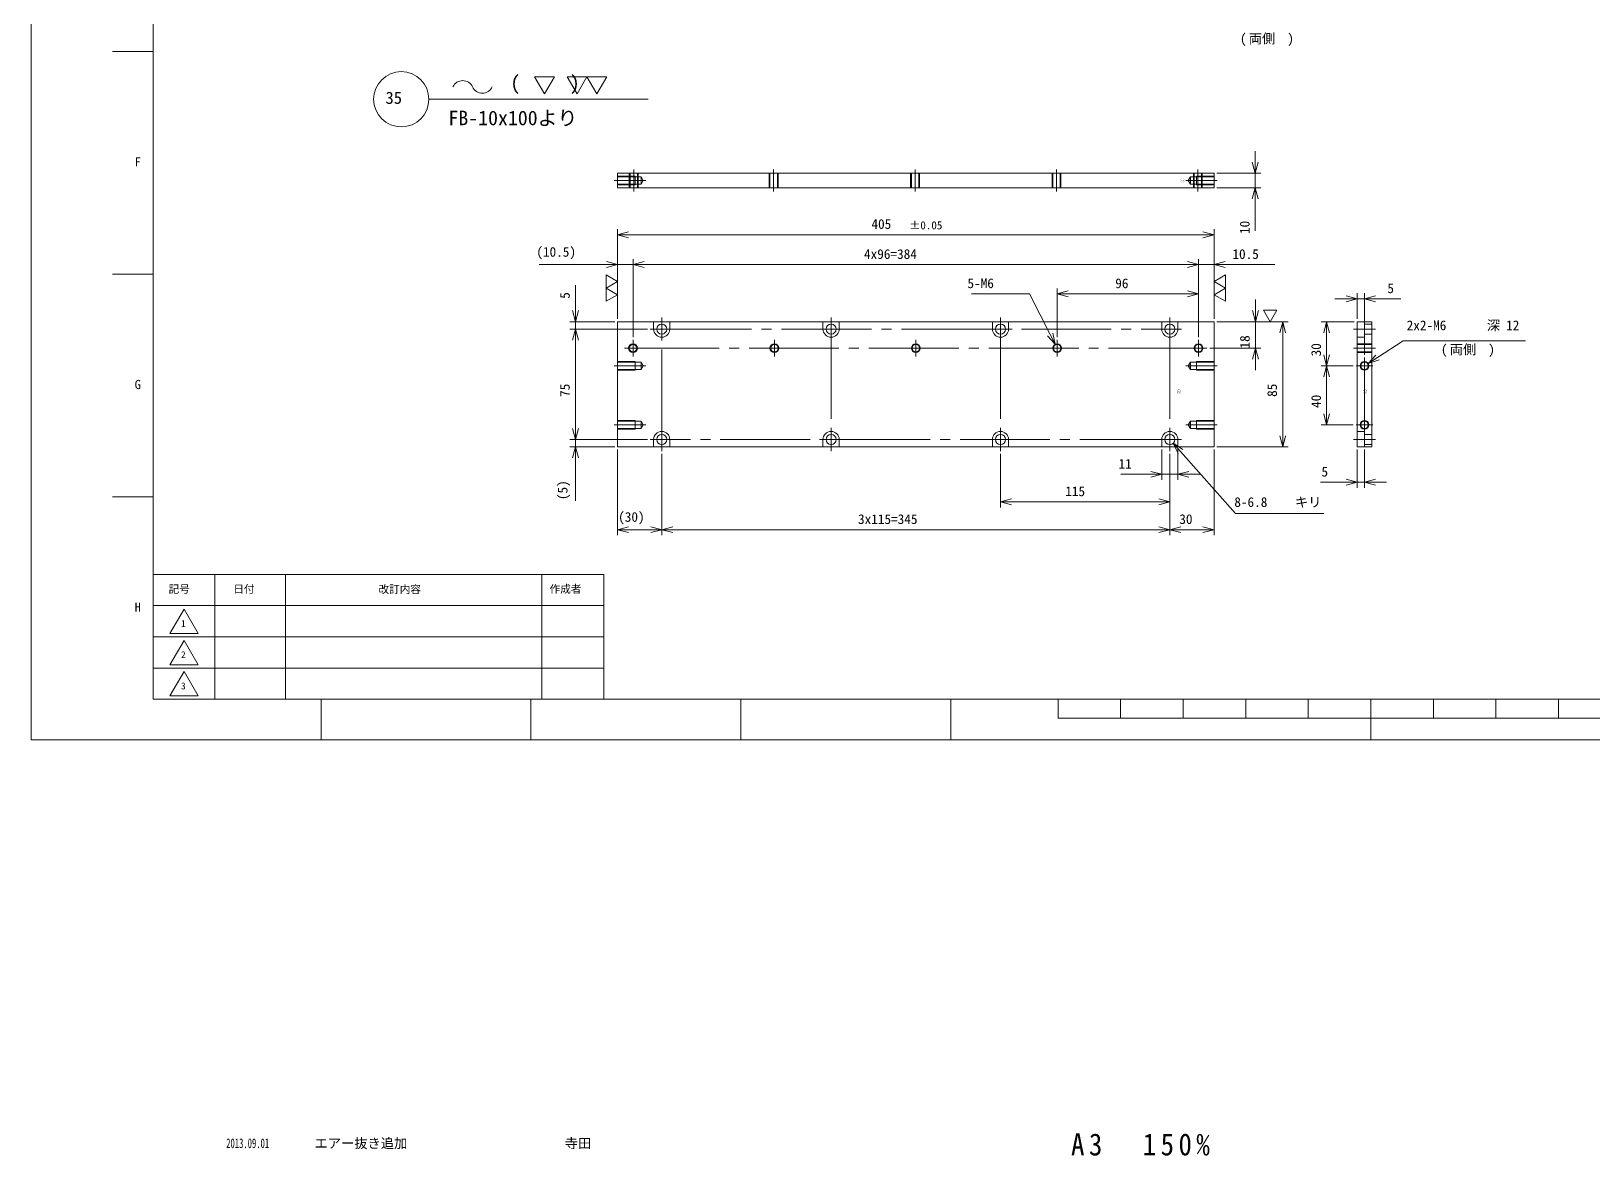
# Model space of a CAD drawing. Units: millimetres at full size. Extents: x -882 to 882, y -895 to 630.
# Drawn here: x -882 to 178, y -895 to -131 of the extents above; entities that cross this region are included whole.
import ezdxf
from ezdxf.enums import TextEntityAlignment as Align

# ---------------------------------------------------------------- set-up
doc = ezdxf.new("R2010")
doc.units = ezdxf.units.MM
doc.header["$LTSCALE"] = 6.78255
doc.linetypes.add('CHAIN2', pattern=[12, 9, -1, 1, -1])
for name, color, linetype, lineweight in [('0-0_90_FRAME', 2, 'Continuous', 9), ('0-1_91_BLANK', 6, 'Continuous', 9), ('0-2_04_HIDDEN', 7, 'Continuous', 9), ('0-3_05_CENTER', 2, 'CHAIN2', 9), ('0-4_10_DRAFT', 1, 'Continuous', 9), ('0-5_0', 134, 'Continuous', 9), ('0-6_08_DIM', 3, 'Continuous', 9)]:
    doc.layers.add(name, color=color, linetype=linetype, lineweight=lineweight)
doc.layers.add('0-7_07_TEXT', color=3, linetype='Continuous')
doc.layers.add('0-8', color=7, linetype='Continuous')
doc.styles.add('ＭＳ ゴシック', font='')
doc.styles.add('ＭＳ Ｐゴシック', font='')
doc.styles.get('ＭＳ ゴシック').set_extended_font_data('MS Gothic')
doc.styles.get('ＭＳ Ｐゴシック').set_extended_font_data('MS PGothic')

# ---------------------------------------------------------------- blocks, each defined once
blk = doc.blocks.new('M6tz_1')
at = {"layer": '0-3_05_CENTER'}
for p, q in [((5.676, 0), (-5.676, 0)), ((0, -5.676), (0, 5.676))]:
    blk.add_line(p, q, dxfattribs=at)
at = {"layer": '0-5_0'}
for radius in [3, 2.5]:
    blk.add_circle((0, 0), radius, dxfattribs=at)
blk = doc.blocks.new('p1ba05')
at = {"layer": '0-6_08_DIM'}
for centre, start, end in [((-2.954, 0.285), 24.22764, 155.57578), ((0, 1.621), 204.22764, 335.57578)]:
    blk.add_arc(centre, 1.621, start, end, dxfattribs=at)
blk = doc.blocks.new('p1ba01')
at = {"layer": '0-6_08_DIM'}
for p, q in [((0, 0), (-1.5, 2.598)), ((-1.5, 2.598), (1.5, 2.598)), ((1.5, 2.598), (0, 0))]:
    blk.add_line(p, q, dxfattribs=at)
blk = doc.blocks.new('p1ba02')
at = {"layer": '0-6_08_DIM'}
for p, q in [((3, 0), (1.5, 2.598)), ((1.5, 2.598), (4.5, 2.598)), ((4.5, 2.598), (3, 0))]:
    blk.add_line(p, q, dxfattribs=at)
blk.add_lwpolyline([(-1.5, 2.598), (1.5, 2.598), (0, 0)], close=True, dxfattribs=at)
blk = doc.blocks.new('AM_BALLOON1')
at = {"layer": '0-6_08_DIM'}
blk.add_circle((0, 0), 5, dxfattribs=at)
blk = doc.blocks.new('_Open30')
at = {"layer": '0-6_08_DIM'}
blk.add_line((0, 0), (-1, 0), dxfattribs=at)
blk.add_lwpolyline([(-1, 0.2679), (0, 0), (-1, -0.2679)], dxfattribs=at)

msp = doc.modelspace()

# ---------------------------------------------------------------- linework, layer by layer
at = {"layer": '0-0_90_FRAME'}
for p, q in [((-799.292, -144.72), (-826.901, -144.72)), ((-799.292, -295.944), (-826.901, -295.944)), ((-799.292, -447.168), (-826.901, -447.168)), ((-685.274, -612.113), (-685.274, -584.628)), ((-542.706, -612.113), (-542.706, -584.628)), ((-400.138, -612.113), (-400.138, -584.628)), ((-257.57, -612.113), (-257.57, -584.628))]:
    msp.add_line(p, q, dxfattribs=at)
at = {"layer": '0-0_90_FRAME', "color": 134}
for p, q in [((-757.292, -584.628), (-757.292, -499.771)), ((-709.292, -584.628), (-709.292, -499.771)), ((-535.292, -584.628), (-535.292, -499.771)), ((-799.292, -520.985), (-493.292, -520.985)), ((-799.292, -542.199), (-493.292, -542.199)), ((-799.292, -563.413), (-493.292, -563.413))]:
    msp.add_line(p, q, dxfattribs=at)
at = {"layer": '0-0_90_FRAME', "color": 6}
for p, q in [((-184.81, -597.37), (-184.81, -584.628)), ((-142.334, -597.37), (-142.334, -584.628)), ((-99.859, -597.37), (-99.859, -584.628)), ((-57.384, -597.37), (-57.384, -584.628)), ((-14.909, -597.37), (-14.909, -584.628)), ((27.566, -612.113), (27.566, -584.628)), ((70.042, -597.37), (70.042, -584.628)), ((112.517, -597.37), (112.517, -584.628)), ((154.992, -597.37), (154.992, -584.628)), ((-184.81, -597.37), (239.943, -597.37))]:
    msp.add_line(p, q, dxfattribs=at)
msp.add_lwpolyline([(-799.292, -584.628), (854.425, -584.628), (854.425, 597.637), (-799.292, 597.637)], close=True, dxfattribs=at)
at = {"layer": '0-0_90_FRAME', "color": 134}
for points in [[(-799.292, -584.628), (-493.292, -584.628), (-493.292, -499.771), (-799.292, -499.771)], [(-787.838, -539.946), (-778.292, -523.411), (-768.745, -539.946)], [(-787.838, -561.16), (-778.292, -544.625), (-768.745, -561.16)], [(-787.838, -582.374), (-778.292, -565.84), (-768.745, -582.374)]]:
    msp.add_lwpolyline(points, close=True, dxfattribs=at)
at = {"layer": '0-1_91_BLANK'}
msp.add_lwpolyline([(-882.033, -612.113), (882.033, -612.113), (882.033, 629.505), (-882.033, 629.505)], close=True, dxfattribs=at)
at = {"layer": '0-2_04_HIDDEN'}
for p, q in [((-483.929, -229.268), (-471.929, -229.268)), ((-483.929, -229.768), (-467.929, -229.768)), ((-475.929, -227.268), (-475.929, -237.268)), ((-475.429, -227.268), (-475.429, -237.268)), ((-471.929, -229.268), (-471.929, -235.268)), ((-470.429, -227.268), (-470.429, -237.268)), ((-469.929, -227.268), (-469.929, -237.268)), ((-467.929, -229.768), (-467.929, -234.768)), ((-380.929, -227.268), (-380.929, -237.268)), ((-380.429, -227.268), (-380.429, -237.268)), ((-375.429, -227.268), (-375.429, -237.268)), ((-374.929, -227.268), (-374.929, -237.268)), ((-284.929, -227.268), (-284.929, -237.268)), ((-284.429, -227.268), (-284.429, -237.268)), ((-279.429, -227.268), (-279.429, -237.268)), ((-278.929, -227.268), (-278.929, -237.268)), ((-188.929, -227.268), (-188.929, -237.268)), ((-188.429, -227.268), (-188.429, -237.268)), ((-183.429, -227.268), (-183.429, -237.268)), ((-182.929, -227.268), (-182.929, -237.268)), ((-78.929, -229.768), (-94.929, -229.768)), ((-94.929, -234.768), (-94.929, -229.768)), ((-92.929, -227.268), (-92.929, -237.268)), ((-92.429, -227.268), (-92.429, -237.268)), ((-90.929, -235.268), (-90.929, -229.268)), ((-78.929, -229.268), (-90.929, -229.268)), ((-87.429, -227.268), (-87.429, -237.268)), ((-86.929, -227.268), (-86.929, -237.268)), ((-483.929, -234.768), (-467.929, -234.768)), ((-483.929, -235.268), (-471.929, -235.268)), ((-78.929, -234.768), (-94.929, -234.768)), ((-78.929, -235.268), (-90.929, -235.268)), ((23.191, -338.678), (23.191, -328.178)), ((23.191, -338.678), (18.191, -338.678)), ((28.191, -329.778), (23.191, -329.778)), ((28.191, -336.578), (23.191, -336.578)), ((18.191, -343.178), (28.191, -343.178)), ((18.191, -343.678), (28.191, -343.678)), ((18.191, -348.678), (28.191, -348.678)), ((18.191, -349.178), (28.191, -349.178)), ((-483.929, -355.178), (-471.929, -355.178)), ((-483.929, -355.678), (-467.929, -355.678)), ((-471.929, -361.178), (-471.929, -355.178)), ((-467.929, -360.678), (-467.929, -355.678)), ((-78.929, -355.678), (-94.929, -355.678)), ((-94.929, -360.678), (-94.929, -355.678)), ((-90.929, -361.178), (-90.929, -355.178)), ((-78.929, -355.178), (-90.929, -355.178)), ((-483.929, -360.678), (-467.929, -360.678)), ((-483.929, -361.178), (-471.929, -361.178)), ((-78.929, -360.678), (-94.929, -360.678)), ((-78.929, -361.178), (-90.929, -361.178)), ((-483.929, -395.178), (-471.929, -395.178)), ((-483.929, -395.678), (-467.929, -395.678)), ((-483.929, -400.678), (-467.929, -400.678)), ((-483.929, -401.178), (-471.929, -401.178)), ((-471.929, -401.178), (-471.929, -395.178)), ((-467.929, -400.678), (-467.929, -395.678)), ((-78.929, -395.678), (-94.929, -395.678)), ((-94.929, -400.678), (-94.929, -395.678)), ((-78.929, -400.678), (-94.929, -400.678)), ((-90.929, -401.178), (-90.929, -395.178)), ((-78.929, -395.178), (-90.929, -395.178)), ((-78.929, -401.178), (-90.929, -401.178)), ((23.191, -402.678), (18.191, -402.678)), ((23.191, -402.678), (23.191, -413.178)), ((28.191, -404.778), (23.191, -404.778)), ((28.191, -411.578), (23.191, -411.578))]:
    msp.add_line(p, q, dxfattribs=at)
for points in [[(-467.929, -229.768), (-466.486, -232.268), (-467.929, -234.768)], [(-94.929, -234.768), (-96.372, -232.268), (-94.929, -229.768)], [(-467.929, -360.678), (-466.486, -358.178), (-467.929, -355.678)], [(-94.929, -360.678), (-96.372, -358.178), (-94.929, -355.678)], [(-467.929, -400.678), (-466.486, -398.178), (-467.929, -395.678)], [(-94.929, -400.678), (-96.372, -398.178), (-94.929, -395.678)]]:
    msp.add_lwpolyline(points, dxfattribs=at)
at = {"layer": '0-3_05_CENTER'}
for p, q in [((-486.123, -232.268), (-464.748, -232.268)), ((-472.929, -224.765), (-472.929, -239.771)), ((-377.929, -224.765), (-377.929, -239.771)), ((-281.929, -224.765), (-281.929, -239.771)), ((-185.929, -224.765), (-185.929, -239.771)), ((-76.736, -232.268), (-98.11, -232.268)), ((-89.929, -224.765), (-89.929, -239.771)), ((-453.929, -341.021), (-453.929, -325.334)), ((-338.929, -341.021), (-338.929, -325.334)), ((-223.929, -341.021), (-223.929, -325.334)), ((-108.929, -341.021), (-108.929, -325.334)), ((-446.086, -333.178), (-461.772, -333.178)), ((-331.086, -333.178), (-346.772, -333.178)), ((-338.929, -333.178), (-338.929, -408.178)), ((-216.086, -333.178), (-231.773, -333.178)), ((-223.929, -333.178), (-223.929, -408.178)), ((-101.086, -333.178), (-116.773, -333.178)), ((15.687, -333.178), (30.694, -333.178)), ((-89.429, -346.178), (-473.429, -346.178)), ((15.687, -346.178), (30.694, -346.178)), ((-486.123, -358.178), (-464.748, -358.178)), ((-76.736, -358.178), (-98.11, -358.178)), ((23.191, -358.178), (23.191, -398.178)), ((-486.123, -398.178), (-464.748, -398.178)), ((-453.929, -400.334), (-453.929, -416.021)), ((-338.929, -400.334), (-338.929, -416.021)), ((-223.929, -400.334), (-223.929, -416.021)), ((-108.929, -400.334), (-108.929, -416.021)), ((-76.736, -398.178), (-98.11, -398.178)), ((-446.086, -408.178), (-461.772, -408.178)), ((-331.086, -408.178), (-346.772, -408.178)), ((-216.086, -408.178), (-231.773, -408.178)), ((-101.086, -408.178), (-116.773, -408.178)), ((15.687, -408.178), (30.694, -408.178))]:
    msp.add_line(p, q, dxfattribs=at)
msp.add_lwpolyline([(-108.929, -333.178), (-108.929, -408.178), (-453.929, -408.178), (-453.929, -333.178)], close=True, dxfattribs=at)
at = {"layer": '0-5_0'}
for p, q in [((-459.429, -333.178), (-459.429, -328.178)), ((-448.429, -333.178), (-448.429, -328.178)), ((-344.429, -333.178), (-344.429, -328.178)), ((-333.429, -333.178), (-333.429, -328.178)), ((-229.429, -333.178), (-229.429, -328.178)), ((-218.429, -333.178), (-218.429, -328.178)), ((-114.429, -333.178), (-114.429, -328.178)), ((-103.429, -333.178), (-103.429, -328.178)), ((-459.429, -408.178), (-459.429, -413.178)), ((-448.429, -408.178), (-448.429, -413.178)), ((-344.429, -408.178), (-344.429, -413.178)), ((-333.429, -408.178), (-333.429, -413.178)), ((-229.429, -408.178), (-229.429, -413.178)), ((-218.429, -408.178), (-218.429, -413.178)), ((-114.429, -408.178), (-114.429, -413.178)), ((-103.429, -408.178), (-103.429, -413.178))]:
    msp.add_line(p, q, dxfattribs=at)
for points in [[(-483.929, -227.268), (-483.929, -237.268), (-78.929, -237.268), (-78.929, -227.268)], [(-483.929, -328.178), (-483.929, -413.178), (-78.929, -413.178), (-78.929, -328.178)], [(18.191, -413.178), (18.191, -328.178), (28.191, -328.178), (28.191, -413.178)]]:
    msp.add_lwpolyline(points, close=True, dxfattribs=at)
for centre in [(-453.929, -333.178), (-338.929, -333.178), (-223.929, -333.178), (-108.929, -333.178), (-453.929, -408.178), (-338.929, -408.178), (-223.929, -408.178), (-108.929, -408.178)]:
    msp.add_circle(centre, 3.4, dxfattribs=at)
for centre, start, end in [((-453.929, -333.178), 180, 0), ((-338.929, -333.178), 180, 0), ((-223.929, -333.178), 180, 0), ((-108.929, -333.178), 180, 0), ((-453.929, -408.178), 0, 180), ((-338.929, -408.178), 0, 180), ((-223.929, -408.178), 0, 180), ((-108.929, -408.178), 0, 180)]:
    msp.add_arc(centre, 5.5, start, end, dxfattribs=at)
at = {"layer": '0-6_08_DIM'}
for p, q in [((-612.005, -177.099), (-463.03, -177.099)), ((-50.937, -219.768), (-50.937, -212.268)), ((-77.054, -227.268), (-47.187, -227.268)), ((-50.937, -227.268), (-50.937, -237.268)), ((-77.054, -237.268), (-47.187, -237.268)), ((-50.937, -244.768), (-50.937, -266.518)), ((-483.929, -326.303), (-483.929, -265.414)), ((-86.429, -269.164), (-476.429, -269.164)), ((-78.929, -326.303), (-78.929, -265.414)), ((-483.929, -326.303), (-483.929, -285.651)), ((-473.429, -338.627), (-473.429, -285.651)), ((-473.429, -338.627), (-473.429, -285.651)), ((-89.429, -338.627), (-89.429, -285.651)), ((-89.429, -338.627), (-89.429, -285.651)), ((-78.929, -326.303), (-78.929, -285.651)), ((-491.429, -289.401), (-537.179, -289.401)), ((-473.429, -289.401), (-483.929, -289.401)), ((-96.929, -289.401), (-465.929, -289.401)), ((-465.929, -289.401), (-458.429, -289.401)), ((-96.929, -289.401), (-104.429, -289.401)), ((-89.429, -289.401), (-78.929, -289.401)), ((-71.429, -289.401), (-37.679, -289.401)), ((-512.552, -320.678), (-512.552, -303.428)), ((-185.429, -338.627), (-185.429, -305.518)), ((-89.429, -338.627), (-89.429, -305.518)), ((-177.929, -309.268), (-96.929, -309.268)), ((-50.848, -320.678), (-50.848, -313.178)), ((10.691, -312.602), (3.191, -312.602)), ((18.191, -326.303), (18.191, -308.852)), ((18.191, -312.602), (23.191, -312.602)), ((23.191, -350.627), (23.191, -308.852)), ((30.691, -312.602), (47.941, -312.602)), ((-485.804, -328.178), (-516.302, -328.178)), ((-512.552, -333.178), (-512.552, -328.178)), ((-77.054, -328.178), (-47.098, -328.178)), ((-77.054, -328.178), (-28.563, -328.178)), ((-50.848, -346.178), (-50.848, -328.178)), ((16.316, -328.178), (-6.209, -328.178)), ((-463.647, -333.178), (-516.302, -333.178)), ((-463.647, -333.178), (-516.302, -333.178)), ((-32.313, -335.678), (-32.313, -405.678)), ((-2.459, -350.678), (-2.459, -335.678)), ((-512.552, -400.678), (-512.552, -340.678)), ((-512.552, -340.678), (-512.552, -348.178)), ((-81.879, -346.178), (-47.098, -346.178)), ((-50.848, -353.678), (-50.848, -361.178)), ((15.64, -358.178), (-6.209, -358.178)), ((15.64, -358.178), (-6.209, -358.178)), ((-2.459, -365.678), (-2.459, -390.678)), ((-512.552, -400.678), (-512.552, -393.178)), ((15.64, -398.178), (-6.209, -398.178)), ((-463.647, -408.178), (-516.302, -408.178)), ((-463.647, -408.178), (-516.302, -408.178)), ((-485.804, -413.178), (-516.302, -413.178)), ((-512.552, -408.178), (-512.552, -413.178)), ((-77.054, -413.178), (-28.563, -413.178)), ((-512.552, -420.678), (-512.552, -449.928)), ((-483.929, -415.053), (-483.929, -473.173)), ((-453.929, -417.896), (-453.929, -473.173)), ((-453.929, -417.896), (-453.929, -473.173)), ((-223.929, -417.896), (-223.929, -454.261)), ((-114.429, -415.053), (-114.429, -435.572)), ((-108.929, -417.896), (-108.929, -454.261)), ((-108.929, -417.896), (-108.929, -473.173)), ((-108.929, -417.896), (-108.929, -473.173)), ((-103.429, -415.053), (-103.429, -435.572)), ((-78.929, -415.053), (-78.929, -473.173)), ((18.191, -415.053), (18.191, -440.924)), ((23.191, -415.053), (23.191, -440.924)), ((-121.929, -431.822), (-142.179, -431.822)), ((-103.429, -431.822), (-114.429, -431.822)), ((-95.929, -431.822), (-88.429, -431.822)), ((10.691, -437.174), (-6.559, -437.174)), ((23.191, -437.174), (18.191, -437.174)), ((30.691, -437.174), (38.191, -437.174)), ((-216.429, -450.511), (-116.429, -450.511)), ((-461.429, -469.423), (-476.429, -469.423)), ((-116.429, -469.423), (-446.429, -469.423)), ((-101.429, -469.423), (-86.429, -469.423))]:
    msp.add_line(p, q, dxfattribs=at)
for points in [[(-243.566, -309.231), (-204.191, -309.231), (-190.183, -336.815)], [(132.613, -341.275), (49.438, -341.275), (32.019, -352.493)], [(-4.373, -458.356), (-64.448, -458.356), (-101.699, -416.334)]]:
    msp.add_lwpolyline(points, dxfattribs=at)

# ---------------------------------------------------------------- block references
at = {"layer": '0-5_0', "rotation": 270}
for p in [(-473.429, -346.178), (-377.429, -346.178), (-281.429, -346.178), (-185.429, -346.178), (-89.429, -346.178), (23.191, -358.178), (23.191, -398.178)]:
    msp.add_blockref('M6tz_1', p, dxfattribs=at)
at = {"layer": '0-6_08_DIM'}
for name, p, xscale, yscale in [('AM_BALLOON1', (-630.777, -177.084), 3.75, 3.75), ('p1ba05', (-575.75, -172.996), 4.5, 4.5), ('p1ba01', (-533.516, -173.522), 4.5, 4.5), ('p1ba02', (-511.46, -173.522), 4.5, 4.5), ('_Open30', (-78.929, -269.164), 7.5, 7.5), ('_Open30', (-483.929, -289.401), 7.5, 7.5), ('_Open30', (-89.429, -289.401), 7.5, 7.5), ('_Open30', (-89.429, -289.401), 7.5, 7.5), ('_Open30', (-89.429, -309.268), 7.5, 7.5), ('_Open30', (18.191, -312.602), 7.5, 7.5), ('p1ba01', (-40.878, -328.178), -3, 3), ('_Open30', (-114.429, -431.822), 7.5, 7.5), ('_Open30', (18.191, -437.174), 7.5, 7.5), ('_Open30', (-108.929, -450.511), 7.5, 7.5), ('_Open30', (-453.929, -469.423), 7.5, 7.5), ('_Open30', (-108.929, -469.423), 7.5, 7.5), ('_Open30', (-78.929, -469.423), 7.5, 7.5)]:
    msp.add_blockref(name, p, dxfattribs=dict(at, xscale=xscale, yscale=yscale))
for name, p, xscale, yscale, rotation in [('_Open30', (-50.937, -227.268), 7.5, 7.5, 270), ('_Open30', (-50.937, -237.268), 7.5, 7.5, 90), ('_Open30', (-483.929, -269.164), 7.5, 7.5, 180), ('p1ba02', (-483.929, -309.836), 3, 3, 90), ('_Open30', (-473.429, -289.401), 7.5, 7.5, 180), ('_Open30', (-473.429, -289.401), 7.5, 7.5, 180), ('_Open30', (-78.929, -289.401), 7.5, 7.5, 180), ('p1ba02', (-78.929, -309.836), -3, 3, 270), ('_Open30', (-185.429, -309.268), 7.5, 7.5, 180), ('_Open30', (23.191, -312.602), 7.5, 7.5, 180), ('_Open30', (-512.552, -328.178), 7.5, 7.5, 270), ('_Open30', (-50.848, -328.178), 7.5, 7.5, 270), ('_Open30', (-32.313, -328.178), 7.5, 7.5, 90), ('_Open30', (-2.459, -328.178), 7.5, 7.5, 90), ('_Open30', (-512.552, -333.178), 7.5, 7.5, 90), ('_Open30', (-512.552, -333.178), 7.5, 7.5, 90), ('_Open30', (-186.788, -343.503), 7.5, 7.5, 296.92102), ('_Open30', (-50.848, -346.178), 7.5, 7.5, 90), ('_Open30', (-2.459, -358.178), 7.5, 7.5, 270), ('_Open30', (-2.459, -358.178), 7.5, 7.5, 90), ('_Open30', (25.713, -356.553), 7.5, 7.5, 212.7809), ('_Open30', (-2.459, -398.178), 7.5, 7.5, 270), ('_Open30', (-512.552, -408.178), 7.5, 7.5, 270), ('_Open30', (-512.552, -408.178), 7.5, 7.5, 270), ('_Open30', (-512.552, -413.178), 7.5, 7.5, 90), ('_Open30', (-106.674, -410.722), 7.5, 7.5, 131.55596), ('_Open30', (-32.313, -413.178), 7.5, 7.5, 270), ('_Open30', (-103.429, -431.822), 7.5, 7.5, 180), ('_Open30', (23.191, -437.174), 7.5, 7.5, 180), ('_Open30', (-223.929, -450.511), 7.5, 7.5, 180), ('_Open30', (-483.929, -469.423), 7.5, 7.5, 180), ('_Open30', (-453.929, -469.423), 7.5, 7.5, 180), ('_Open30', (-108.929, -469.423), 7.5, 7.5, 180)]:
    msp.add_blockref(name, p, dxfattribs=dict(at, xscale=xscale, yscale=yscale, rotation=rotation))

# ---------------------------------------------------------------- texts
at = {"layer": '0-0_90_FRAME', "color": 134}
for s, height, style, p in [('F', 6.246, 'ＭＳ ゴシック', (-811.834, -224.592)), ('G', 6.246, 'ＭＳ ゴシック', (-811.834, -375.816)), ('記号', 5.279, 'ＭＳ Ｐゴシック', (-788.764, -513.978)), ('日付', 5.279, 'ＭＳ Ｐゴシック', (-744.795, -513.978)), ('改訂内容', 5.279, 'ＭＳ Ｐゴシック', (-646.237, -514.1)), ('作成者', 5.279, 'ＭＳ Ｐゴシック', (-530.001, -513.978)), ('H', 6.246, 'ＭＳ ゴシック', (-811.834, -527.04)), ('1', 4.666, 'ＭＳ ゴシック', (-780.359, -536.863)), ('2', 4.666, 'ＭＳ ゴシック', (-780.359, -558.078)), ('3', 4.666, 'ＭＳ ゴシック', (-780.359, -579.292))]:
    msp.add_text(s, height=height, dxfattribs=dict(at, style=style)).set_placement(p, align=Align.BOTTOM_LEFT)
at = {"layer": '0-0_90_FRAME', "color": 3, "style": 'ＭＳ ゴシック', "width": 0.65}
msp.add_text('2013.09.01', height=6.598, dxfattribs=at).set_placement((-749.648, -891.421), align=Align.BOTTOM_LEFT)
at = {"layer": '0-0_90_FRAME', "color": 3, "style": 'ＭＳ ゴシック'}
for s, p in [('エアー抜き追加', (-689.673, -891.421)), ('寺田', (-519.763, -891.421))]:
    msp.add_text(s, height=6.598, dxfattribs=at).set_placement(p, align=Align.BOTTOM_LEFT)
at = {"layer": '0-4_10_DRAFT', "style": 'ＭＳ ゴシック'}
for p in [(-102.279, -230.839), (-104.573, -374.231), (21.753, -374.231)]:
    msp.add_text('②', height=2.199, rotation=270, dxfattribs=at).set_placement(p, align=Align.BOTTOM_LEFT)
at = {"layer": '0-5_0', "style": 'ＭＳ ゴシック'}
msp.add_text('35', height=8.248, dxfattribs=at).set_placement((-641.492, -182.709), align=Align.BOTTOM_LEFT)
at = {"layer": '0-6_08_DIM'}
for s, height, style, p in [('(', 6.598, 'ＭＳ ゴシック', (-61.336, -141.157)), ('両側', 6.598, 'ＭＳ Ｐゴシック', (-55.336, -141.157)), (')', 6.598, 'ＭＳ ゴシック', (-29.165, -141.157)), ('FB-10x100より', 9.897, 'ＭＳ ゴシック', (-598.77, -197.715)), ('405', 6.598, 'ＭＳ ゴシック', (-311.536, -267.11)), ('±0.05', 5.499, 'ＭＳ ゴシック', (-285.822, -267.11)), ('(10.5)', 6.598, 'ＭＳ ゴシック', (-539.054, -286.026)), ('4x96=384', 6.598, 'ＭＳ ゴシック', (-316.572, -287.526)), ('10.5', 6.598, 'ＭＳ ゴシック', (-66.447, -287.526)), ('5-M6', 6.598, 'ＭＳ ゴシック', (-246.351, -307.356)), ('96', 6.598, 'ＭＳ ゴシック', (-146.001, -307.393)), ('5', 6.598, 'ＭＳ ゴシック', (38.78, -310.727)), ('2x2-M6', 6.598, 'ＭＳ ゴシック', (51.884, -335.918)), ('深', 6.598, 'ＭＳ Ｐゴシック', (106.313, -335.918)), ('12', 6.598, 'ＭＳ ゴシック', (119.399, -335.918)), ('(', 6.598, 'ＭＳ ゴシック', (75.127, -352.31)), ('両側', 6.598, 'ＭＳ Ｐゴシック', (81.127, -352.31)), (')', 6.598, 'ＭＳ ゴシック', (107.299, -352.31)), ('11', 6.598, 'ＭＳ ゴシック', (-143.733, -429.947)), ('5', 6.598, 'ＭＳ ゴシック', (-5.97, -435.299)), ('115', 6.598, 'ＭＳ ゴシック', (-179.929, -448.636)), ('8-6.8', 6.598, 'ＭＳ ゴシック', (-65.141, -455.968)), ('キリ', 6.598, 'ＭＳ Ｐゴシック', (-23.998, -455.968)), ('(30)', 6.598, 'ＭＳ ゴシック', (-483.501, -466.048)), ('3x115=345', 6.598, 'ＭＳ ゴシック', (-320.644, -467.548)), ('30', 6.598, 'ＭＳ ゴシック', (-102.501, -467.548))]:
    msp.add_text(s, height=height, dxfattribs=dict(at, style=style)).set_placement(p, align=Align.BOTTOM_LEFT)
at = {"layer": '0-6_08_DIM', "style": 'ＭＳ ゴシック'}
for s, p in [('10', (-52.812, -268.607)), ('5', (-514.427, -312.588)), ('18', (-52.723, -346.392)), ('30', (-4.334, -351.749)), ('75', (-514.427, -379.249)), ('85', (-34.188, -379.249)), ('40', (-4.334, -386.749)), ('(5)', (-515.927, -449.338))]:
    msp.add_text(s, height=6.598, rotation=90, dxfattribs=at).set_placement(p, align=Align.BOTTOM_LEFT)
at = {"layer": '0-7_07_TEXT', "style": 'ＭＳ ゴシック'}
msp.add_text('(     )', height=9.897, dxfattribs=at).set_placement((-556.745, -173.861), align=Align.BOTTOM_LEFT)
at = {"layer": '0-8', "insert": (-176.023, -894.651), "char_height": 14.92, "attachment_point": 7, "style": 'ＭＳ ゴシック'}
msp.add_mtext('\\T1.33;\\W0.9;A3\u3000150%', dxfattribs=at)

doc.saveas('drawing.dxf')
